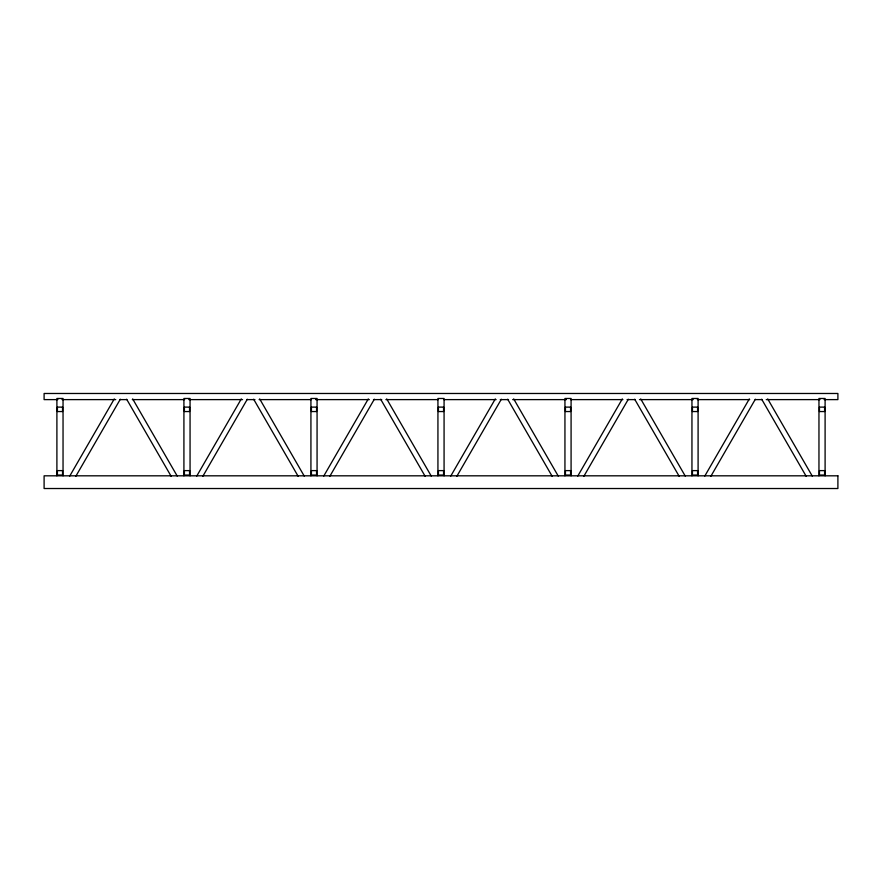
<?xml version="1.0" encoding="UTF-8"?>
<svg xmlns="http://www.w3.org/2000/svg" width="882" height="882" viewBox="0 0 882 882"><rect width="100%" height="100%" fill="white"/><g stroke="black" fill="none" stroke-linecap="round" stroke-linejoin="round"><path stroke-width="1.32" d="M69.744 476.06L114.285 398.918M75.764 476.368L120.305 399.226M196.752 476.06L241.293 398.918M202.772 476.368L247.313 399.226M323.76 476.06L368.301 398.918M329.78 476.368L374.321 399.226M450.768 476.06L495.309 398.918M456.788 476.368L501.329 399.226M577.776 476.06L622.317 398.918M583.796 476.368L628.337 399.226M704.784 476.06L749.325 398.918M710.804 476.368L755.345 399.226M57.881 399.612L44.1 399.612L44.1 393.482L837.9 393.482L837.9 399.612L824.119 399.612M62.016 399.612L115.763 399.612M119.897 399.612L126.788 399.612M132.3 399.612L184.669 399.612M188.803 399.612L242.55 399.612M246.684 399.612L254.953 399.612M259.088 399.612L311.456 399.612M315.591 399.612L369.338 399.612M373.472 399.612L381.741 399.612M385.875 399.612L438.244 399.612M443.756 399.612L496.125 399.612M500.259 399.612L508.528 399.612M512.663 399.612L566.409 399.612M570.544 399.612L622.913 399.612M627.047 399.612L635.316 399.612M639.45 399.612L693.197 399.612M697.331 399.612L749.7 399.612M755.212 399.612L762.103 399.612M766.238 399.612L819.984 399.612M767.715 398.918L812.256 476.06M761.695 399.226L806.236 476.368M640.707 398.918L685.248 476.06M634.687 399.226L679.228 476.368M513.699 398.918L558.24 476.06M507.679 399.226L552.22 476.368M386.691 398.918L431.232 476.06M380.671 399.226L425.212 476.368M259.683 398.918L304.224 476.06M253.663 399.226L298.204 476.368M132.675 398.918L177.216 476.06M126.655 399.226L171.196 476.368M825.1 475.817L825.1 398.477L818.959 398.477L818.959 475.817M698.092 475.817L698.092 398.477L691.951 398.477L691.951 475.817M571.084 475.817L571.084 398.477L564.943 398.477L564.943 475.817M444.076 475.817L444.076 398.477L437.935 398.477L437.935 475.817M317.068 475.817L317.068 398.477L310.927 398.477L310.927 475.817M190.06 475.817L190.06 398.477L183.919 398.477L183.919 475.817M63.041 475.817L63.041 398.477L56.9 398.477L56.9 475.817M62.545 407.109L57.407 407.109L57.407 411.552L62.545 411.552L62.545 407.109M189.553 407.109L184.415 407.109L184.415 411.552L189.553 411.552L189.553 407.109M316.561 407.109L311.423 407.109L311.423 411.552L316.561 411.552L316.561 407.109M443.569 407.109L438.431 407.109L438.431 411.552L443.569 411.552L443.569 407.109M570.577 407.109L565.439 407.109L565.439 411.552L570.577 411.552L570.577 407.109M697.585 407.109L692.447 407.109L692.447 411.552L697.585 411.552L697.585 407.109M824.593 407.109L819.455 407.109L819.455 411.552L824.593 411.552L824.593 407.109M62.545 470.613L57.407 470.613L57.407 475.056L62.545 475.056L62.545 470.613M189.553 470.613L184.415 470.613L184.415 475.056L189.553 475.056L189.553 470.613M316.561 470.613L311.423 470.613L311.423 475.056L316.561 475.056L316.561 470.613M443.569 470.613L438.431 470.613L438.431 475.056L443.569 475.056L443.569 470.613M570.577 470.613L565.439 470.613L565.439 475.056L570.577 475.056L570.577 470.613M697.585 470.613L692.447 470.613L692.447 475.056L697.585 475.056L697.585 470.613M824.593 470.613L819.455 470.613L819.455 475.056L824.593 475.056L824.593 470.613M837.9 475.817L44.1 475.817L44.1 488.518L837.9 488.518L837.9 475.817"/></g></svg>
